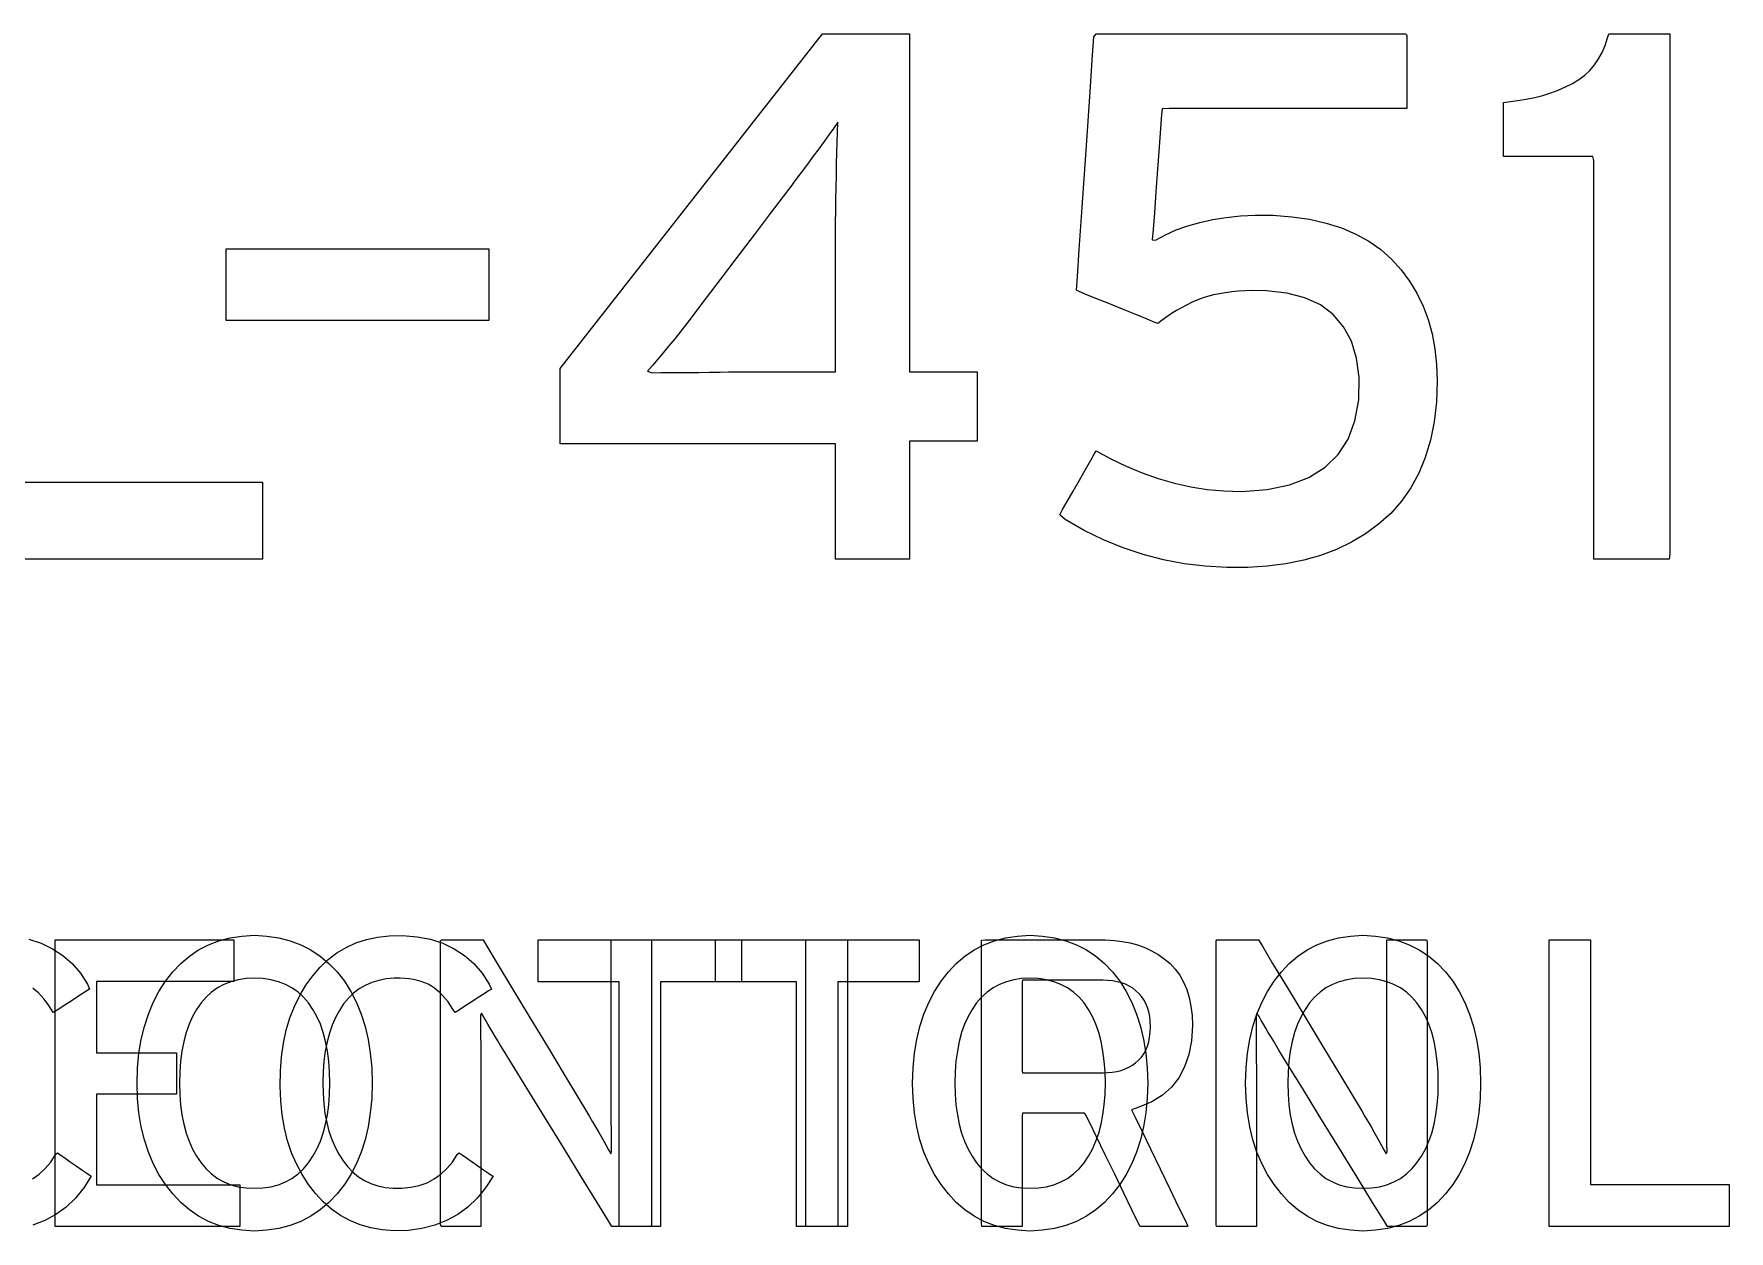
# Model space of a CAD drawing. Extents: x 1 to 47.7, y 0.2 to 33.5.
# Drawn here: x 21.963 to 22.653, y 4.175 to 4.662 of the extents above; entities that cross this region are included whole.
import ezdxf

# ---------------------------------------------------------------- set-up
doc = ezdxf.new("R2010")
doc.units = 0
doc.header["$MEASUREMENT"] = 0
for name, color, linetype in [('5_1__STANDARD_FRONT_OVERLA', 7, 'CONTINUOUS'), ('5_2__BAY_CONTROL_FRONT_OVE', 7, 'CONTINUOUS'), ('6_0____DWG', 7, 'CONTINUOUS')]:
    doc.layers.add(name, color=color, linetype=linetype)

msp = doc.modelspace()

# ---------------------------------------------------------------- linework, layer by layer
at = {"layer": '5_1__STANDARD_FRONT_OVERLA'}
for points in [[(21.97169, 4.17691), (21.97169, 4.29352), (22.04447, 4.29352), (22.04447, 4.27661), (21.9886, 4.27661), (21.9886, 4.24761), (22.02105, 4.24761), (22.02105, 4.23071), (21.9886, 4.23071), (21.9886, 4.19382), (22.04692, 4.19382), (22.04692, 4.17691), (21.97169, 4.17691)], [(22.21809, 4.27645), (22.21809, 4.17691), (22.20118, 4.17691), (22.20118, 4.27645), (22.16823, 4.27645), (22.16823, 4.29352), (22.25109, 4.29352), (22.25109, 4.27645), (22.21809, 4.27645)], [(22.27727, 4.17691), (22.27727, 4.29352), (22.29418, 4.29352), (22.29418, 4.17691), (22.27727, 4.17691)]]:
    msp.add_lwpolyline(points, dxfattribs=at)
for points in [[(22.14992, 4.19733), (22.14686, 4.1926), (22.14345, 4.18843), (22.13967, 4.18483), (22.13553, 4.18179), (22.13103, 4.17931), (22.12617, 4.17739), (22.12095, 4.17604), (22.11536, 4.17526), (22.10969, 4.17508), (22.10481, 4.17549), (22.10018, 4.17634), (22.0958, 4.17761), (22.09168, 4.1793), (22.08781, 4.18142), (22.08419, 4.18396), (22.08082, 4.18692), (22.0777, 4.19032), (22.0748, 4.19406), (22.07218, 4.19806), (22.0699, 4.20235), (22.06796, 4.20692), (22.06634, 4.21177), (22.06507, 4.21691), (22.06413, 4.22233), (22.06352, 4.22804), (22.06325, 4.23402), (22.06337, 4.24012), (22.06385, 4.24594), (22.06465, 4.25149), (22.06579, 4.25677), (22.06727, 4.26176), (22.06908, 4.26648), (22.07123, 4.27092), (22.07371, 4.27508), (22.07653, 4.27896), (22.07954, 4.28247), (22.08281, 4.28556), (22.08632, 4.28822), (22.0901, 4.29047), (22.09412, 4.2923), (22.0984, 4.2937), (22.10292, 4.29469), (22.1077, 4.29525), (22.11309, 4.29535), (22.11899, 4.29485), (22.12446, 4.29378), (22.12951, 4.29215), (22.13413, 4.28996), (22.13833, 4.2872), (22.14211, 4.28388), (22.14546, 4.28), (22.14839, 4.27556), (22.14924, 4.2735), (22.14812, 4.27277), (22.14625, 4.27157), (22.1439, 4.27005), (22.14135, 4.2684), (22.13886, 4.2668), (22.1367, 4.26541), (22.13515, 4.2644), (22.13446, 4.26396), (22.13361, 4.26535), (22.13262, 4.26686), (22.13159, 4.26828), (22.13055, 4.2696), (22.12947, 4.27082), (22.12837, 4.27195), (22.12724, 4.27298), (22.12608, 4.27391), (22.12489, 4.27475), (22.12358, 4.27546), (22.12218, 4.27608), (22.12071, 4.27661), (22.11916, 4.27706), (22.11753, 4.27742), (22.11583, 4.2777), (22.11404, 4.27788), (22.11217, 4.27798), (22.10967, 4.27796), (22.10645, 4.27766), (22.10341, 4.27707), (22.10056, 4.2762), (22.09789, 4.27503), (22.09542, 4.27358), (22.09313, 4.27184), (22.09103, 4.26981), (22.08912, 4.26749), (22.08737, 4.26486), (22.08581, 4.26199), (22.08445, 4.25889), (22.0833, 4.25556), (22.08235, 4.25201), (22.08161, 4.24823), (22.08108, 4.24423), (22.08076, 4.24001), (22.08064, 4.23556), (22.08073, 4.23113), (22.08103, 4.22693), (22.08153, 4.22295), (22.08224, 4.21918), (22.08316, 4.21564), (22.08428, 4.21231), (22.08561, 4.20921), (22.08715, 4.20633), (22.08888, 4.20365), (22.09077, 4.20118), (22.09284, 4.19901), (22.0951, 4.19715), (22.09755, 4.1956), (22.10019, 4.19436), (22.10302, 4.19343), (22.10603, 4.1928), (22.10923, 4.19248), (22.1128, 4.19248), (22.11646, 4.19285), (22.11988, 4.1936), (22.12305, 4.19474), (22.126, 4.19626), (22.1287, 4.19816), (22.13116, 4.20045), (22.13339, 4.20311), (22.13538, 4.20617), (22.13615, 4.20685), (22.13731, 4.20605), (22.13914, 4.20479), (22.14138, 4.20324), (22.14378, 4.20158), (22.14608, 4.19998), (22.14804, 4.19863), (22.14941, 4.19769)], [(22.41633, 4.23526), (22.41612, 4.22905), (22.41557, 4.22314), (22.41467, 4.21753), (22.41343, 4.21222), (22.41184, 4.20722), (22.40991, 4.20251), (22.40763, 4.1981), (22.40501, 4.19399), (22.40202, 4.19015), (22.39874, 4.18669), (22.39519, 4.18368), (22.39138, 4.18112), (22.38731, 4.179), (22.38298, 4.17734), (22.37838, 4.17612), (22.37353, 4.17536), (22.36841, 4.17504), (22.36333, 4.17536), (22.35852, 4.17612), (22.35397, 4.17734), (22.34969, 4.179), (22.34568, 4.18112), (22.34193, 4.18368), (22.33845, 4.18669), (22.33523, 4.19015), (22.33225, 4.19399), (22.32956, 4.1981), (22.32723, 4.20251), (22.32525, 4.20722), (22.32362, 4.21222), (22.32235, 4.21753), (22.32142, 4.22314), (22.32086, 4.22905), (22.32064, 4.23526), (22.32086, 4.24147), (22.32142, 4.24739), (22.32235, 4.25301), (22.32362, 4.25834), (22.32525, 4.26338), (22.32723, 4.26813), (22.32956, 4.27258), (22.33225, 4.27674), (22.33523, 4.28058), (22.33845, 4.28399), (22.34193, 4.28695), (22.34568, 4.28947), (22.34969, 4.29154), (22.35397, 4.29317), (22.35852, 4.29436), (22.36333, 4.2951), (22.36841, 4.2954), (22.37353, 4.2951), (22.37838, 4.29436), (22.38298, 4.29317), (22.38731, 4.29154), (22.39138, 4.28947), (22.39519, 4.28695), (22.39874, 4.28399), (22.40202, 4.28058), (22.40501, 4.27674), (22.40763, 4.27258), (22.40991, 4.26813), (22.41184, 4.26338), (22.41343, 4.25834), (22.41467, 4.25301), (22.41557, 4.24739), (22.41612, 4.24147)], [(22.51391, 4.17691), (22.51227, 4.17958), (22.50788, 4.1867), (22.50158, 4.19695), (22.49416, 4.20899), (22.48645, 4.22152), (22.47927, 4.23319), (22.47343, 4.24268), (22.46974, 4.24866), (22.46857, 4.25059), (22.46747, 4.25241), (22.46641, 4.25419), (22.46539, 4.25591), (22.4644, 4.25759), (22.46344, 4.25921), (22.46253, 4.26078), (22.46164, 4.2623), (22.46079, 4.26376), (22.46044, 4.26281), (22.46045, 4.26001), (22.46046, 4.25712), (22.46047, 4.25413), (22.46049, 4.25106), (22.46051, 4.24789), (22.46053, 4.24464), (22.46057, 4.24129), (22.4606, 4.23786), (22.46061, 4.23572), (22.46061, 4.23029), (22.46061, 4.22212), (22.46061, 4.21231), (22.46061, 4.20195), (22.46061, 4.19214), (22.46061, 4.18397), (22.46061, 4.17855), (22.46059, 4.17691), (22.45983, 4.17691), (22.45811, 4.17691), (22.45574, 4.17691), (22.453, 4.17691), (22.4502, 4.17691), (22.44763, 4.17691), (22.44559, 4.17691), (22.44438, 4.17691), (22.44418, 4.17773), (22.44418, 4.18528), (22.44418, 4.19903), (22.44418, 4.21686), (22.44418, 4.23665), (22.44418, 4.25629), (22.44418, 4.27366), (22.44418, 4.28666), (22.44418, 4.29316), (22.44451, 4.29352), (22.44592, 4.29352), (22.44816, 4.29352), (22.45091, 4.29352), (22.45387, 4.29352), (22.45671, 4.29352), (22.45913, 4.29352), (22.46081, 4.29352), (22.46144, 4.29352), (22.46301, 4.29093), (22.46719, 4.284), (22.4732, 4.27403), (22.48028, 4.2623), (22.48763, 4.25012), (22.49448, 4.23876), (22.50005, 4.22952), (22.50356, 4.2237), (22.50475, 4.22171), (22.50601, 4.21955), (22.50722, 4.21746), (22.50838, 4.21544), (22.50948, 4.2135), (22.51054, 4.21164), (22.51154, 4.20984), (22.51249, 4.20813), (22.51339, 4.20649), (22.51374, 4.20742), (22.51371, 4.21031), (22.51368, 4.21329), (22.51365, 4.21634), (22.51363, 4.21948), (22.51362, 4.2227), (22.51361, 4.226), (22.5136, 4.22938), (22.5136, 4.23284), (22.5136, 4.23498), (22.5136, 4.24038), (22.5136, 4.24851), (22.5136, 4.25828), (22.5136, 4.26859), (22.5136, 4.27836), (22.5136, 4.28649), (22.5136, 4.29189), (22.51361, 4.29352), (22.51437, 4.29352), (22.51609, 4.29352), (22.51847, 4.29352), (22.5212, 4.29352), (22.52401, 4.29352), (22.52658, 4.29352), (22.52861, 4.29352), (22.52982, 4.29352), (22.53002, 4.29271), (22.53002, 4.28515), (22.53002, 4.2714), (22.53002, 4.25357), (22.53002, 4.23378), (22.53002, 4.21414), (22.53002, 4.19677), (22.53002, 4.18377), (22.53002, 4.17727), (22.52972, 4.17691), (22.5284, 4.17691), (22.52631, 4.17691), (22.52374, 4.17691), (22.52098, 4.17691), (22.51832, 4.17691), (22.51607, 4.17691), (22.5145, 4.17691)], [(22.3991, 4.23526), (22.39899, 4.23984), (22.39867, 4.24419), (22.39813, 4.24829), (22.39738, 4.25217), (22.39642, 4.2558), (22.39524, 4.2592), (22.39385, 4.26236), (22.39225, 4.26528), (22.39042, 4.26793), (22.38838, 4.27026), (22.38614, 4.27228), (22.38369, 4.27399), (22.38104, 4.2754), (22.37819, 4.27651), (22.37513, 4.27731), (22.37187, 4.2778), (22.36841, 4.27799), (22.36502, 4.2778), (22.36182, 4.27731), (22.35882, 4.27651), (22.35601, 4.2754), (22.35339, 4.27399), (22.35097, 4.27228), (22.34875, 4.27026), (22.34671, 4.26793), (22.34487, 4.26528), (22.34323, 4.26236), (22.34181, 4.2592), (22.34061, 4.2558), (22.33963, 4.25217), (22.33887, 4.24829), (22.33832, 4.24419), (22.33799, 4.23984), (22.33788, 4.23526), (22.33799, 4.23073), (22.33832, 4.22643), (22.33887, 4.22237), (22.33963, 4.21854), (22.34061, 4.21494), (22.34181, 4.21158), (22.34323, 4.20844), (22.34487, 4.20555), (22.34671, 4.20284), (22.34875, 4.2004), (22.35097, 4.19829), (22.35339, 4.1965), (22.35601, 4.19504), (22.35882, 4.1939), (22.36182, 4.19309), (22.36502, 4.1926), (22.36841, 4.19244), (22.37187, 4.1926), (22.37513, 4.19309), (22.37819, 4.1939), (22.38104, 4.19504), (22.38369, 4.1965), (22.38614, 4.19829), (22.38838, 4.2004), (22.39042, 4.20284), (22.39225, 4.20555), (22.39385, 4.20844), (22.39524, 4.21158), (22.39642, 4.21494), (22.39738, 4.21854), (22.39813, 4.22237), (22.39867, 4.22643), (22.39899, 4.23073)]]:
    msp.add_lwpolyline(points, close=True, dxfattribs=at)
at = {"layer": '5_2__BAY_CONTROL_FRONT_OVE'}
for points in [[(21.96097, 4.29378), (21.96601, 4.29215), (21.97064, 4.28996), (21.97484, 4.2872), (21.97862, 4.28388), (21.98197, 4.28), (21.9849, 4.27556), (21.98575, 4.2735), (21.98462, 4.27277), (21.98275, 4.27157), (21.98041, 4.27005), (21.97785, 4.2684), (21.97536, 4.2668), (21.97321, 4.26541), (21.97165, 4.2644), (21.97097, 4.26396), (21.97012, 4.26535), (21.96912, 4.26686), (21.9681, 4.26828), (21.96705, 4.2696), (21.96598, 4.27082), (21.96488, 4.27195), (21.96375, 4.27298), (21.96259, 4.27391)], [(22.29028, 4.27645), (22.29028, 4.17691), (22.27336, 4.17691), (22.27336, 4.27645), (22.24041, 4.27645), (22.24041, 4.29352), (22.32327, 4.29352), (22.32327, 4.27645), (22.29028, 4.27645)], [(22.57968, 4.17691), (22.57968, 4.29352), (22.59659, 4.29352), (22.59659, 4.19398), (22.65294, 4.19398), (22.65294, 4.17691), (22.57968, 4.17691)], [(21.9625, 4.19626), (21.96521, 4.19816), (21.96767, 4.20045), (21.9699, 4.20311), (21.97189, 4.20617), (21.97266, 4.20685), (21.97382, 4.20605), (21.97564, 4.20479), (21.97788, 4.20324), (21.98028, 4.20158), (21.98259, 4.19998), (21.98455, 4.19863), (21.98591, 4.19769), (21.98642, 4.19733), (21.98337, 4.1926), (21.97995, 4.18843), (21.97618, 4.18483), (21.97204, 4.18179), (21.96754, 4.17931), (21.96268, 4.17739)]]:
    msp.add_lwpolyline(points, dxfattribs=at)
for points in [[(22.10074, 4.23526), (22.10053, 4.22905), (22.09998, 4.22314), (22.09908, 4.21753), (22.09783, 4.21222), (22.09625, 4.20722), (22.09431, 4.20251), (22.09204, 4.1981), (22.08941, 4.19399), (22.08643, 4.19015), (22.08314, 4.18669), (22.0796, 4.18368), (22.07579, 4.18112), (22.07172, 4.179), (22.06738, 4.17734), (22.06279, 4.17612), (22.05793, 4.17536), (22.05282, 4.17504), (22.04774, 4.17536), (22.04293, 4.17612), (22.03838, 4.17734), (22.0341, 4.179), (22.03009, 4.18112), (22.02634, 4.18368), (22.02286, 4.18669), (22.01964, 4.19015), (22.01666, 4.19399), (22.01397, 4.1981), (22.01164, 4.20251), (22.00966, 4.20722), (22.00803, 4.21222), (22.00675, 4.21753), (22.00583, 4.22314), (22.00527, 4.22905), (22.00505, 4.23526), (22.00527, 4.24147), (22.00583, 4.24739), (22.00675, 4.25301), (22.00803, 4.25834), (22.00966, 4.26338), (22.01164, 4.26813), (22.01397, 4.27258), (22.01666, 4.27674), (22.01964, 4.28058), (22.02286, 4.28399), (22.02634, 4.28695), (22.03009, 4.28947), (22.0341, 4.29154), (22.03838, 4.29317), (22.04293, 4.29436), (22.04774, 4.2951), (22.05282, 4.2954), (22.05793, 4.2951), (22.06279, 4.29436), (22.06738, 4.29317), (22.07172, 4.29154), (22.07579, 4.28947), (22.0796, 4.28695), (22.08314, 4.28399), (22.08643, 4.28058), (22.08941, 4.27674), (22.09204, 4.27258), (22.09431, 4.26813), (22.09625, 4.26338), (22.09783, 4.25834), (22.09908, 4.25301), (22.09998, 4.24739), (22.10053, 4.24147)], [(22.19832, 4.17691), (22.19667, 4.17958), (22.19229, 4.1867), (22.18598, 4.19695), (22.17857, 4.20899), (22.17086, 4.22152), (22.16368, 4.23319), (22.15783, 4.24268), (22.15415, 4.24866), (22.15297, 4.25059), (22.15188, 4.25241), (22.15082, 4.25419), (22.14979, 4.25591), (22.14881, 4.25759), (22.14785, 4.25921), (22.14693, 4.26078), (22.14605, 4.2623), (22.1452, 4.26376), (22.14485, 4.26281), (22.14486, 4.26001), (22.14486, 4.25712), (22.14488, 4.25413), (22.14489, 4.25106), (22.14492, 4.24789), (22.14494, 4.24464), (22.14497, 4.24129), (22.14501, 4.23786), (22.14501, 4.23572), (22.14501, 4.23029), (22.14501, 4.22212), (22.14501, 4.21231), (22.14501, 4.20195), (22.14501, 4.19214), (22.14501, 4.18397), (22.14501, 4.17855), (22.145, 4.17691), (22.14424, 4.17691), (22.14252, 4.17691), (22.14014, 4.17691), (22.13741, 4.17691), (22.1346, 4.17691), (22.13203, 4.17691), (22.13, 4.17691), (22.12879, 4.17691), (22.12859, 4.17773), (22.12859, 4.18528), (22.12859, 4.19903), (22.12859, 4.21686), (22.12859, 4.23665), (22.12859, 4.25629), (22.12859, 4.27366), (22.12859, 4.28666), (22.12859, 4.29316), (22.12892, 4.29352), (22.13033, 4.29352), (22.13257, 4.29352), (22.13532, 4.29352), (22.13828, 4.29352), (22.14112, 4.29352), (22.14354, 4.29352), (22.14522, 4.29352), (22.14585, 4.29352), (22.14741, 4.29093), (22.15159, 4.284), (22.15761, 4.27403), (22.16468, 4.2623), (22.17203, 4.25012), (22.17889, 4.23876), (22.18446, 4.22952), (22.18797, 4.2237), (22.18916, 4.22171), (22.19042, 4.21955), (22.19163, 4.21746), (22.19279, 4.21544), (22.19389, 4.2135), (22.19495, 4.21164), (22.19595, 4.20984), (22.1969, 4.20813), (22.1978, 4.20649), (22.19815, 4.20742), (22.19811, 4.21031), (22.19809, 4.21329), (22.19806, 4.21634), (22.19804, 4.21948), (22.19803, 4.2227), (22.19801, 4.226), (22.19801, 4.22938), (22.198, 4.23284), (22.198, 4.23498), (22.198, 4.24038), (22.198, 4.24851), (22.198, 4.25828), (22.198, 4.26859), (22.198, 4.27836), (22.198, 4.28649), (22.198, 4.29189), (22.19802, 4.29352), (22.19878, 4.29352), (22.2005, 4.29352), (22.20287, 4.29352), (22.20561, 4.29352), (22.20841, 4.29352), (22.21098, 4.29352), (22.21302, 4.29352), (22.21423, 4.29352), (22.21443, 4.29271), (22.21443, 4.28515), (22.21443, 4.2714), (22.21443, 4.25357), (22.21443, 4.23378), (22.21443, 4.21414), (22.21443, 4.19677), (22.21443, 4.18377), (22.21443, 4.17727), (22.21412, 4.17691), (22.2128, 4.17691), (22.21071, 4.17691), (22.20814, 4.17691), (22.20539, 4.17691), (22.20273, 4.17691), (22.20047, 4.17691), (22.1989, 4.17691)], [(22.43456, 4.25865), (22.43413, 4.25247), (22.43306, 4.24687), (22.43135, 4.24186), (22.42899, 4.23743), (22.42599, 4.23359), (22.42235, 4.23033), (22.41807, 4.22767), (22.41315, 4.22559), (22.4098, 4.22432), (22.41123, 4.22138), (22.41392, 4.21581), (22.41745, 4.20851), (22.4214, 4.20036), (22.42532, 4.19225), (22.4288, 4.18507), (22.4314, 4.17971), (22.43269, 4.17705), (22.43236, 4.17691), (22.43072, 4.17691), (22.42814, 4.17691), (22.42498, 4.17691), (22.4216, 4.17691), (22.41837, 4.17691), (22.41566, 4.17691), (22.41382, 4.17691), (22.41321, 4.17692), (22.41223, 4.17893), (22.40991, 4.18371), (22.40667, 4.19041), (22.40291, 4.19816), (22.39905, 4.20611), (22.39552, 4.2134), (22.39273, 4.21916), (22.39109, 4.22253), (22.39063, 4.22306), (22.38891, 4.22306), (22.38582, 4.22306), (22.38185, 4.22306), (22.37747, 4.22306), (22.37315, 4.22306), (22.36937, 4.22306), (22.36661, 4.22306), (22.36534, 4.22306), (22.36531, 4.2219), (22.36531, 4.21779), (22.36531, 4.21153), (22.36531, 4.20398), (22.36531, 4.19599), (22.36531, 4.18844), (22.36531, 4.18218), (22.36531, 4.17807), (22.36529, 4.17691), (22.36446, 4.17691), (22.36267, 4.17691), (22.36021, 4.17691), (22.35741, 4.17691), (22.35456, 4.17691), (22.35198, 4.17691), (22.34997, 4.17691), (22.34885, 4.17691), (22.34872, 4.17824), (22.34872, 4.18677), (22.34872, 4.20133), (22.34872, 4.21973), (22.34872, 4.23982), (22.34872, 4.2594), (22.34872, 4.27633), (22.34872, 4.28841), (22.34872, 4.29349), (22.35025, 4.29352), (22.35491, 4.29352), (22.3618, 4.29352), (22.36998, 4.29352), (22.37854, 4.29352), (22.38656, 4.29352), (22.3931, 4.29352), (22.39726, 4.29352), (22.39922, 4.29352), (22.40267, 4.29334), (22.40599, 4.29295), (22.40917, 4.29233), (22.41222, 4.29149), (22.41513, 4.29043), (22.41791, 4.28914), (22.42055, 4.28763), (22.42305, 4.2859), (22.42542, 4.28391), (22.42753, 4.28166), (22.42936, 4.27915), (22.43092, 4.27637), (22.4322, 4.27335), (22.43321, 4.27006), (22.43394, 4.26652), (22.43439, 4.26271)], [(22.55183, 4.23526), (22.55162, 4.22905), (22.55107, 4.22314), (22.55017, 4.21753), (22.54892, 4.21222), (22.54734, 4.20722), (22.5454, 4.20251), (22.54313, 4.1981), (22.5405, 4.19399), (22.53752, 4.19015), (22.53423, 4.18669), (22.53069, 4.18368), (22.52688, 4.18112), (22.52281, 4.179), (22.51847, 4.17734), (22.51388, 4.17612), (22.50902, 4.17536), (22.50391, 4.17504), (22.49883, 4.17536), (22.49402, 4.17612), (22.48947, 4.17734), (22.48519, 4.179), (22.48118, 4.18112), (22.47743, 4.18368), (22.47395, 4.18669), (22.47073, 4.19015), (22.46775, 4.19399), (22.46506, 4.1981), (22.46273, 4.20251), (22.46075, 4.20722), (22.45912, 4.21222), (22.45784, 4.21753), (22.45692, 4.22314), (22.45636, 4.22905), (22.45614, 4.23526), (22.45636, 4.24147), (22.45692, 4.24739), (22.45784, 4.25301), (22.45912, 4.25834), (22.46075, 4.26338), (22.46273, 4.26813), (22.46506, 4.27258), (22.46775, 4.27674), (22.47073, 4.28058), (22.47395, 4.28399), (22.47743, 4.28695), (22.48118, 4.28947), (22.48519, 4.29154), (22.48947, 4.29317), (22.49402, 4.29436), (22.49883, 4.2951), (22.50391, 4.2954), (22.50902, 4.2951), (22.51388, 4.29436), (22.51847, 4.29317), (22.52281, 4.29154), (22.52688, 4.28947), (22.53069, 4.28695), (22.53423, 4.28399), (22.53752, 4.28058), (22.5405, 4.27674), (22.54313, 4.27258), (22.5454, 4.26813), (22.54734, 4.26338), (22.54892, 4.25834), (22.55017, 4.25301), (22.55107, 4.24739), (22.55162, 4.24147)], [(22.0835, 4.23526), (22.0834, 4.23984), (22.08307, 4.24419), (22.08254, 4.24829), (22.08179, 4.25217), (22.08083, 4.2558), (22.07965, 4.2592), (22.07826, 4.26236), (22.07665, 4.26528), (22.07483, 4.26793), (22.07279, 4.27026), (22.07055, 4.27228), (22.0681, 4.27399), (22.06545, 4.2754), (22.06259, 4.27651), (22.05954, 4.27731), (22.05628, 4.2778), (22.05282, 4.27799), (22.04942, 4.2778), (22.04623, 4.27731), (22.04322, 4.27651), (22.04041, 4.2754), (22.0378, 4.27399), (22.03538, 4.27228), (22.03315, 4.27026), (22.03112, 4.26793), (22.02928, 4.26528), (22.02764, 4.26236), (22.02622, 4.2592), (22.02502, 4.2558), (22.02404, 4.25217), (22.02327, 4.24829), (22.02273, 4.24419), (22.0224, 4.23984), (22.02229, 4.23526), (22.0224, 4.23073), (22.02273, 4.22643), (22.02327, 4.22237), (22.02404, 4.21854), (22.02502, 4.21494), (22.02622, 4.21158), (22.02764, 4.20844), (22.02928, 4.20555), (22.03112, 4.20284), (22.03315, 4.2004), (22.03538, 4.19829), (22.0378, 4.1965), (22.04041, 4.19504), (22.04322, 4.1939), (22.04623, 4.19309), (22.04942, 4.1926), (22.05282, 4.19244), (22.05628, 4.1926), (22.05954, 4.19309), (22.06259, 4.1939), (22.06545, 4.19504), (22.0681, 4.1965), (22.07055, 4.19829), (22.07279, 4.2004), (22.07483, 4.20284), (22.07665, 4.20555), (22.07826, 4.20844), (22.07965, 4.21158), (22.08083, 4.21494), (22.08179, 4.21854), (22.08254, 4.22237), (22.08307, 4.22643), (22.0834, 4.23073)], [(22.53459, 4.23526), (22.53449, 4.23984), (22.53417, 4.24419), (22.53363, 4.24829), (22.53288, 4.25217), (22.53192, 4.2558), (22.53074, 4.2592), (22.52935, 4.26236), (22.52775, 4.26528), (22.52592, 4.26793), (22.52388, 4.27026), (22.52164, 4.27228), (22.51919, 4.27399), (22.51654, 4.2754), (22.51369, 4.27651), (22.51063, 4.27731), (22.50737, 4.2778), (22.50391, 4.27799), (22.50051, 4.2778), (22.49732, 4.27731), (22.49431, 4.27651), (22.4915, 4.2754), (22.48889, 4.27399), (22.48647, 4.27228), (22.48424, 4.27026), (22.48221, 4.26793), (22.48037, 4.26528), (22.47873, 4.26236), (22.47731, 4.2592), (22.47611, 4.2558), (22.47513, 4.25217), (22.47436, 4.24829), (22.47382, 4.24419), (22.47349, 4.23984), (22.47338, 4.23526), (22.47349, 4.23073), (22.47382, 4.22643), (22.47436, 4.22237), (22.47513, 4.21854), (22.47611, 4.21494), (22.47731, 4.21158), (22.47873, 4.20844), (22.48037, 4.20555), (22.48221, 4.20284), (22.48424, 4.2004), (22.48647, 4.19829), (22.48889, 4.1965), (22.4915, 4.19504), (22.49431, 4.1939), (22.49732, 4.19309), (22.50051, 4.1926), (22.50391, 4.19244), (22.50737, 4.1926), (22.51063, 4.19309), (22.51369, 4.1939), (22.51654, 4.19504), (22.51919, 4.1965), (22.52164, 4.19829), (22.52388, 4.2004), (22.52592, 4.20284), (22.52775, 4.20555), (22.52935, 4.20844), (22.53074, 4.21158), (22.53192, 4.21494), (22.53288, 4.21854), (22.53363, 4.22237), (22.53417, 4.22643), (22.53449, 4.23073)], [(22.41749, 4.25817), (22.41738, 4.26032), (22.41714, 4.26235), (22.41676, 4.26424), (22.41624, 4.266), (22.41558, 4.26763), (22.41479, 4.26913), (22.41386, 4.27049), (22.41279, 4.27172), (22.41157, 4.27284), (22.41024, 4.27386), (22.40881, 4.27473), (22.40726, 4.27547), (22.40561, 4.27607), (22.40386, 4.27653), (22.402, 4.27686), (22.40003, 4.27705), (22.39823, 4.2771), (22.3966, 4.2771), (22.39295, 4.2771), (22.38793, 4.2771), (22.3822, 4.2771), (22.37643, 4.2771), (22.37126, 4.2771), (22.36737, 4.2771), (22.36542, 4.2771), (22.36531, 4.27633), (22.36531, 4.27306), (22.36531, 4.26791), (22.36531, 4.26162), (22.36531, 4.25495), (22.36531, 4.24867), (22.36531, 4.24351), (22.36531, 4.24024), (22.36542, 4.23947), (22.36737, 4.23947), (22.37126, 4.23947), (22.37643, 4.23947), (22.3822, 4.23947), (22.38793, 4.23947), (22.39295, 4.23947), (22.3966, 4.23947), (22.39823, 4.23947), (22.4, 4.23952), (22.40193, 4.2397), (22.40377, 4.24001), (22.4055, 4.24045), (22.40713, 4.24102), (22.40866, 4.24173), (22.41009, 4.24256), (22.41142, 4.24352), (22.41265, 4.24461), (22.41375, 4.24582), (22.41471, 4.24717), (22.41553, 4.24866), (22.4162, 4.25029), (22.41674, 4.25205), (22.41713, 4.25395), (22.41738, 4.25599)]]:
    msp.add_lwpolyline(points, close=True, dxfattribs=at)
at = {"layer": '6_0____DWG'}
for points in [[(21.92173, 4.44845), (21.92173, 4.66225), (21.95273, 4.66225), (21.95273, 4.47976), (22.05604, 4.47976), (22.05604, 4.44845), (21.92173, 4.44845)], [(22.31946, 4.4965), (22.31946, 4.44845), (22.28935, 4.44845), (22.28935, 4.49546), (22.17721, 4.49546), (22.17721, 4.52604), (22.28394, 4.66225), (22.31946, 4.66225), (22.31946, 4.52467), (22.3469, 4.52467), (22.3469, 4.4965), (22.31946, 4.4965)], [(22.04137, 4.54559), (22.04137, 4.5748), (22.14819, 4.5748), (22.14819, 4.54559), (22.04137, 4.54559)]]:
    msp.add_lwpolyline(points, dxfattribs=at)
for points in [[(22.53415, 4.52104), (22.5338, 4.51247), (22.53287, 4.50442), (22.53137, 4.4969), (22.52929, 4.48989), (22.52664, 4.48342), (22.52342, 4.47746), (22.51962, 4.47202), (22.51525, 4.46711), (22.51031, 4.46272), (22.50497, 4.45882), (22.49925, 4.45541), (22.49315, 4.45248), (22.48668, 4.45003), (22.47983, 4.44807), (22.47261, 4.44659), (22.46502, 4.4456), (22.45704, 4.44509), (22.44851, 4.44507), (22.43976, 4.44559), (22.43116, 4.44665), (22.42272, 4.44827), (22.41443, 4.45043), (22.4063, 4.45314), (22.39832, 4.4564), (22.39049, 4.46021), (22.38281, 4.46457), (22.38054, 4.46658), (22.38171, 4.46865), (22.38361, 4.47199), (22.38597, 4.47615), (22.38853, 4.48065), (22.39101, 4.48501), (22.39315, 4.48878), (22.39468, 4.49147), (22.39533, 4.49262), (22.40107, 4.4895), (22.40756, 4.48636), (22.41408, 4.48363), (22.42065, 4.48133), (22.42726, 4.47944), (22.43391, 4.47796), (22.4406, 4.4769), (22.44734, 4.47626), (22.45459, 4.47606), (22.46496, 4.47686), (22.47407, 4.47877), (22.48192, 4.48177), (22.4885, 4.48587), (22.49383, 4.49108), (22.49789, 4.49738), (22.50069, 4.50478), (22.50223, 4.51327), (22.50243, 4.5224), (22.50136, 4.53029), (22.49924, 4.53719), (22.49608, 4.54309), (22.49188, 4.54801), (22.48663, 4.55193), (22.48034, 4.55485), (22.473, 4.55678), (22.46462, 4.55772), (22.45894, 4.55781), (22.45609, 4.55772), (22.45333, 4.55754), (22.45064, 4.55728), (22.44804, 4.55693), (22.44552, 4.5565), (22.44309, 4.55599), (22.44074, 4.55539), (22.43847, 4.5547), (22.43629, 4.55385), (22.43417, 4.55291), (22.43208, 4.5519), (22.43004, 4.55082), (22.42804, 4.54967), (22.42608, 4.54845), (22.42417, 4.54716), (22.42229, 4.5458), (22.42046, 4.54437), (22.41927, 4.54485), (22.41609, 4.54614), (22.41151, 4.54801), (22.40611, 4.5502), (22.40048, 4.55249), (22.39522, 4.55463), (22.3909, 4.55639), (22.38811, 4.55752), (22.38739, 4.55802), (22.38775, 4.56333), (22.38851, 4.57451), (22.38954, 4.5897), (22.39072, 4.60706), (22.39192, 4.62472), (22.39301, 4.64085), (22.39387, 4.65357), (22.39438, 4.66104), (22.39541, 4.66225), (22.40367, 4.66225), (22.41858, 4.66225), (22.43788, 4.66225), (22.45931, 4.66225), (22.48062, 4.66225), (22.49954, 4.66225), (22.51382, 4.66225), (22.52121, 4.66225), (22.52174, 4.66175), (22.52174, 4.65937), (22.52174, 4.65553), (22.52174, 4.65075), (22.52174, 4.64559), (22.52174, 4.64058), (22.52174, 4.63626), (22.52174, 4.63316), (22.52174, 4.63184), (22.51889, 4.63182), (22.5099, 4.63182), (22.49649, 4.63182), (22.48044, 4.63182), (22.4635, 4.63182), (22.44745, 4.63182), (22.43405, 4.63182), (22.42506, 4.63182), (22.4222, 4.6318), (22.42202, 4.62943), (22.42161, 4.62391), (22.42104, 4.61618), (22.42037, 4.60723), (22.41968, 4.59801), (22.41905, 4.58948), (22.41853, 4.58262), (22.41822, 4.57838), (22.41946, 4.57829), (22.42358, 4.58051), (22.42797, 4.58246), (22.43263, 4.58414), (22.43757, 4.58555), (22.44279, 4.58668), (22.44827, 4.58755), (22.45404, 4.58815), (22.46007, 4.58847), (22.46731, 4.58842), (22.47499, 4.58784), (22.4822, 4.5868), (22.48894, 4.58528), (22.49521, 4.58328), (22.50101, 4.58081), (22.50634, 4.57786), (22.5112, 4.57444), (22.51559, 4.57054), (22.5195, 4.56622), (22.52293, 4.5616), (22.52591, 4.55669), (22.52843, 4.55148), (22.53049, 4.54598), (22.53209, 4.54019), (22.53324, 4.5341), (22.53392, 4.52771)], [(22.59789, 4.44845), (22.59789, 4.45472), (22.59789, 4.47141), (22.59789, 4.4953), (22.59789, 4.5232), (22.59789, 4.55191), (22.59789, 4.5782), (22.59789, 4.5989), (22.59789, 4.61078), (22.59752, 4.61241), (22.59486, 4.61241), (22.59022, 4.61241), (22.58433, 4.61241), (22.5779, 4.61241), (22.57165, 4.61241), (22.5663, 4.61241), (22.56256, 4.61241), (22.56116, 4.61241), (22.56116, 4.61326), (22.56116, 4.61551), (22.56116, 4.61872), (22.56116, 4.62248), (22.56116, 4.62635), (22.56116, 4.62989), (22.56116, 4.63267), (22.56116, 4.63427), (22.56306, 4.63465), (22.56678, 4.63508), (22.57036, 4.63565), (22.57382, 4.63637), (22.57715, 4.63723), (22.58036, 4.63823), (22.58343, 4.63938), (22.58638, 4.64067), (22.5892, 4.6421), (22.5918, 4.64365), (22.59417, 4.64542), (22.5963, 4.64741), (22.59819, 4.64962), (22.59985, 4.65204), (22.60128, 4.65468), (22.60246, 4.65754), (22.60341, 4.66062), (22.60405, 4.66225), (22.60587, 4.66225), (22.60904, 4.66225), (22.61306, 4.66225), (22.61745, 4.66225), (22.62172, 4.66225), (22.62538, 4.66225), (22.62793, 4.66225), (22.62889, 4.66225), (22.62889, 4.65406), (22.62889, 4.63231), (22.62889, 4.60115), (22.62889, 4.56477), (22.62889, 4.52734), (22.62889, 4.49305), (22.62889, 4.46607), (22.62889, 4.45058), (22.62858, 4.44845), (22.62634, 4.44845), (22.62242, 4.44845), (22.61745, 4.44845), (22.61202, 4.44845), (22.60675, 4.44845), (22.60223, 4.44845), (22.59907, 4.44845)], [(22.29022, 4.62626), (22.28847, 4.62378), (22.2866, 4.62116), (22.28461, 4.61839), (22.28248, 4.61548), (22.28024, 4.61243), (22.27786, 4.60923), (22.27536, 4.60589), (22.27274, 4.60241), (22.27105, 4.60018), (22.26793, 4.59607), (22.2627, 4.58917), (22.25616, 4.58054), (22.24911, 4.57124), (22.24234, 4.56231), (22.23666, 4.55481), (22.23286, 4.54979), (22.23133, 4.54778), (22.22877, 4.54444), (22.22628, 4.54123), (22.22385, 4.53817), (22.2215, 4.53525), (22.21921, 4.53248), (22.217, 4.52985), (22.21485, 4.52736), (22.21278, 4.52502), (22.21464, 4.52438), (22.21817, 4.52439), (22.22184, 4.5244), (22.22566, 4.52443), (22.22962, 4.52446), (22.23372, 4.52451), (22.23796, 4.52456), (22.24235, 4.52462), (22.24572, 4.52467), (22.24832, 4.52467), (22.25348, 4.52467), (22.26034, 4.52467), (22.26802, 4.52467), (22.27563, 4.52467), (22.2823, 4.52467), (22.28715, 4.52467), (22.28931, 4.52467), (22.28935, 4.52648), (22.28935, 4.53243), (22.28935, 4.54133), (22.28935, 4.55194), (22.28935, 4.56298), (22.28935, 4.57323), (22.28935, 4.58142), (22.28935, 4.5863), (22.28938, 4.58943), (22.28945, 4.59468), (22.28954, 4.59975), (22.28963, 4.60463), (22.28973, 4.60933), (22.28984, 4.61384), (22.28996, 4.61817), (22.29008, 4.62231)]]:
    msp.add_lwpolyline(points, close=True, dxfattribs=at)

doc.saveas('drawing.dxf')
